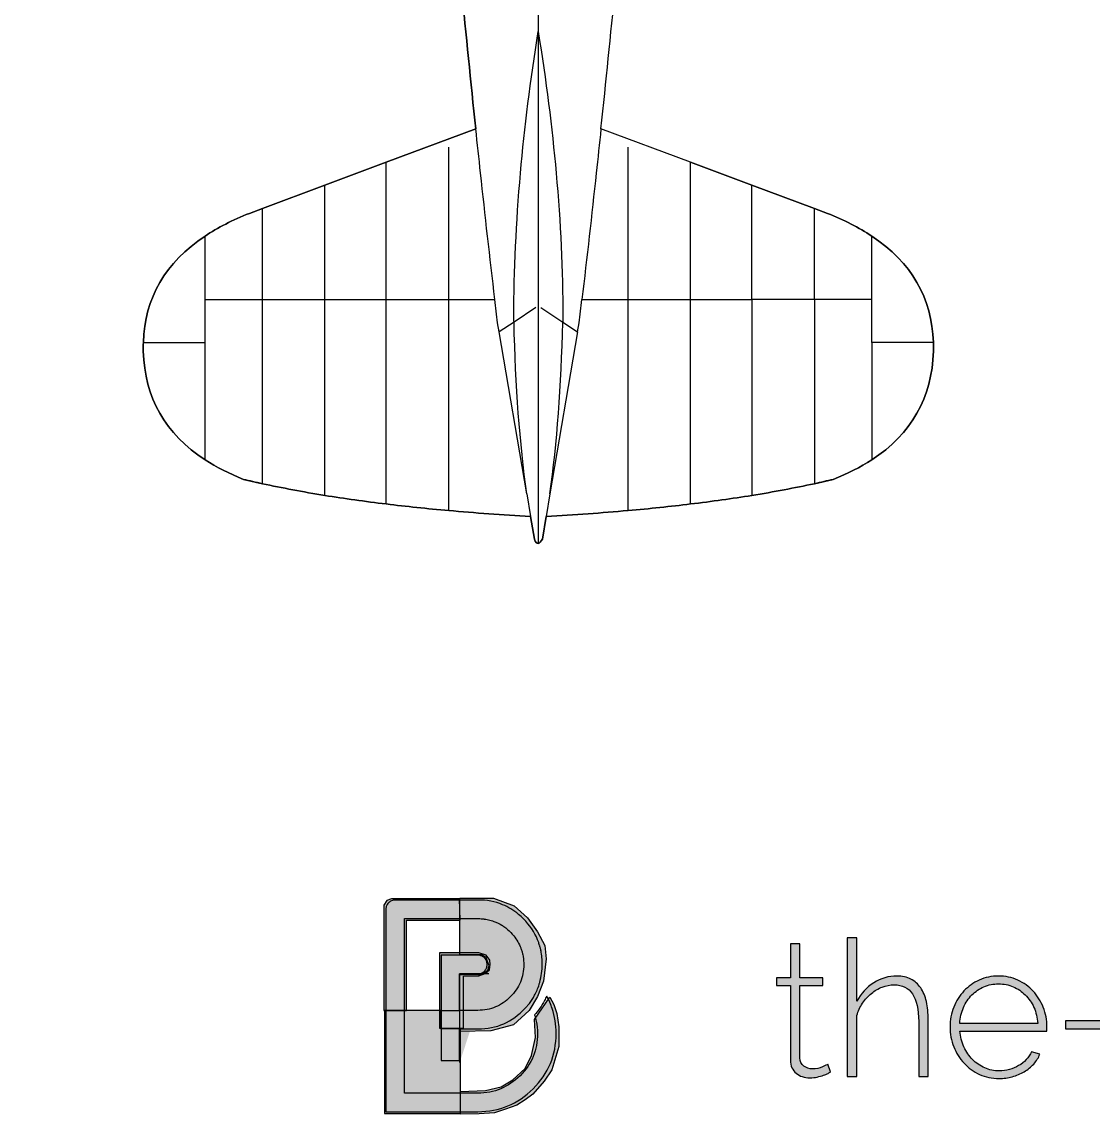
# Model space of a CAD drawing. Extents: x 65 to 351, y 42 to 245.
# Drawn here: x 235.8 to 287.5, y 41.8 to 94.4 of the extents above; entities that cross this region are included whole.
import ezdxf

# ---------------------------------------------------------------- set-up
doc = ezdxf.new("R2010")
doc.units = 0
doc.header["$MEASUREMENT"] = 0
for name, color, linetype in [('4-VIEW', 7, 'CONTINUOUS'), ('COPYRIGHT_NOTICE', 7, 'CONTINUOUS'), ('SOLIDS', 7, 'CONTINUOUS')]:
    doc.layers.add(name, color=color, linetype=linetype)

# ---------------------------------------------------------------- blocks, each defined once
blk = doc.blocks.new('BLOCK_2')
at = {"layer": '4-VIEW', "color": 7}
for points in [[(260.72, 94.905), (260.72, 93.973)], [(260.72, 93.973), (260.72, 69.296)], [(253.397, 87.668), (257.71, 89.28)], [(268.06, 87.668), (263.747, 89.28)], [(256.407, 81.049), (256.407, 88.389)], [(265.05, 81.049), (265.05, 88.389)], [(250.44, 86.567), (253.397, 87.668)], [(253.397, 81.049), (253.397, 87.668)], [(268.06, 81.049), (268.06, 87.668)], [(268.06, 87.668), (271.017, 86.567)], [(247.425, 85.441), (250.44, 86.567)], [(250.44, 81.049), (250.44, 86.567)], [(271.017, 86.567), (274.032, 85.441)], [(271.017, 81.049), (271.017, 86.567)], [(247.425, 81.049), (247.425, 85.441)], [(274.032, 81.049), (274.032, 85.441)], [(244.659, 81.049), (244.659, 84.109)], [(276.799, 81.049), (276.799, 84.109)], [(244.659, 81.049), (247.425, 81.049)], [(244.659, 78.983), (244.659, 81.049)], [(247.425, 81.049), (250.44, 81.049)], [(247.425, 72.171), (247.425, 81.049)], [(250.44, 81.049), (253.397, 81.049)], [(250.44, 71.606), (250.44, 81.049)], [(253.397, 71.194), (253.397, 81.049)], [(253.397, 81.049), (256.407, 81.049)], [(256.407, 81.049), (258.63, 81.049)], [(256.407, 70.876), (256.407, 81.049)], [(260.613, 80.67), (259.553, 79.96)], [(260.844, 80.67), (261.904, 79.96)], [(262.828, 81.049), (265.05, 81.049)], [(265.05, 81.049), (268.06, 81.049)], [(265.05, 70.876), (265.05, 81.049)], [(268.06, 71.194), (268.06, 81.049)], [(268.06, 81.049), (271.017, 81.049)], [(274.032, 81.049), (271.017, 81.049)], [(271.017, 81.049), (271.017, 71.606)], [(276.799, 81.049), (274.032, 81.049)], [(274.032, 81.049), (274.032, 72.171)], [(276.799, 78.983), (276.799, 81.049)], [(259.553, 79.96), (258.84, 79.486)], [(261.904, 79.96), (262.617, 79.486)], [(260.172, 71.688), (258.84, 79.486)], [(262.617, 79.486), (261.285, 71.688)], [(241.686, 78.983), (244.659, 78.983)], [(244.659, 73.321), (244.659, 78.983)], [(279.772, 78.983), (276.799, 78.983)], [(276.799, 78.983), (276.799, 73.321)], [(260.172, 71.688), (260.353, 70.591)], [(261.285, 71.688), (261.104, 70.591)]]:
    blk.add_lwpolyline(points, dxfattribs=at)
for points, knots in [([(257.71, 89.28), (257.467, 91.548), (257.24, 93.812), (257.022, 96.068), (256.968, 96.62), (256.918, 97.173), (256.865, 97.721), (256.592, 100.595), (256.337, 103.458), (256.102, 106.311), (255.883, 108.963), (255.677, 111.601), (255.491, 114.237), (255.314, 116.707), (255.149, 119.173), (255.001, 121.631)], [0, 0, 0, 0, 1, 1, 1, 2, 2, 2, 3, 3, 3, 4, 4, 4, 5, 5, 5, 5]), ([(263.747, 89.28), (263.99, 91.548), (264.217, 93.812), (264.436, 96.068), (264.49, 96.62), (264.543, 97.173), (264.596, 97.721), (264.865, 100.595), (265.12, 103.458), (265.356, 106.311), (265.574, 108.963), (265.78, 111.601), (265.97, 114.237), (266.147, 116.707), (266.308, 119.173), (266.456, 121.631)], [0, 0, 0, 0, 1, 1, 1, 2, 2, 2, 3, 3, 3, 4, 4, 4, 5, 5, 5, 5]), ([(259.553, 79.96), (259.549, 80.047), (259.549, 80.134), (259.545, 80.22), (259.549, 82.439), (259.657, 84.748), (259.867, 87.148), (260.061, 89.346), (260.345, 91.622), (260.72, 93.973)], [0, 0, 0, 0, 1, 1, 1, 2, 2, 2, 3, 3, 3, 3]), ([(260.72, 93.973), (261.1, 91.622), (261.388, 89.346), (261.586, 87.148), (261.801, 84.748), (261.908, 82.439), (261.912, 80.22), (261.908, 80.134), (261.908, 80.047), (261.904, 79.96)], [0, 0, 0, 0, 1, 1, 1, 2, 2, 2, 3, 3, 3, 3]), ([(258.63, 81.049), (258.39, 83.086), (258.16, 85.119), (257.941, 87.148), (257.862, 87.861), (257.784, 88.571), (257.71, 89.28)], [0, 0, 0, 0, 1, 1, 1, 2, 2, 2, 2]), ([(263.747, 89.28), (263.669, 88.571), (263.595, 87.861), (263.516, 87.148), (263.298, 85.119), (263.067, 83.086), (262.828, 81.049)], [0, 0, 0, 0, 1, 1, 1, 2, 2, 2, 2]), ([(244.659, 84.109), (245.273, 84.517), (245.986, 84.884), (246.795, 85.206), (246.795, 85.206), (247.425, 85.441), (247.425, 85.441)], [0, 0, 0, 0, 1, 1, 1, 2, 2, 2, 2]), ([(274.032, 85.441), (274.032, 85.441), (274.663, 85.206), (274.663, 85.206), (275.471, 84.884), (276.184, 84.517), (276.799, 84.109)], [0, 0, 0, 0, 1, 1, 1, 2, 2, 2, 2]), ([(258.84, 79.486), (258.84, 79.486), (258.762, 79.927), (258.762, 79.927), (258.716, 80.303), (258.675, 80.674), (258.63, 81.049)], [0, 0, 0, 0, 1, 1, 1, 2, 2, 2, 2]), ([(262.617, 79.486), (262.617, 79.486), (262.695, 79.927), (262.695, 79.927), (262.741, 80.303), (262.782, 80.674), (262.828, 81.049)], [0, 0, 0, 0, 1, 1, 1, 2, 2, 2, 2]), ([(244.659, 73.321), (242.745, 74.567), (241.751, 76.315), (241.681, 78.566), (241.677, 78.707), (241.681, 78.847), (241.686, 78.983)], [0, 0, 0, 0, 1, 1, 1, 2, 2, 2, 2]), ([(279.772, 78.983), (279.776, 78.847), (279.78, 78.707), (279.776, 78.566), (279.706, 76.315), (278.712, 74.567), (276.799, 73.321)], [0, 0, 0, 0, 1, 1, 1, 2, 2, 2, 2]), ([(247.425, 72.171), (247.116, 72.241), (246.811, 72.311), (246.51, 72.381), (245.822, 72.653), (245.203, 72.966), (244.659, 73.321)], [0, 0, 0, 0, 1, 1, 1, 2, 2, 2, 2]), ([(276.799, 73.321), (276.254, 72.966), (275.636, 72.653), (274.947, 72.381), (274.646, 72.311), (274.341, 72.241), (274.032, 72.171)], [0, 0, 0, 0, 1, 1, 1, 2, 2, 2, 2]), ([(260.72, 69.296), (260.655, 69.293), (260.593, 69.358), (260.535, 69.494), (260.535, 69.494), (260.353, 70.591), (260.353, 70.591)], [0, 0, 0, 0, 1, 1, 1, 2, 2, 2, 2]), ([(261.104, 70.591), (261.104, 70.591), (260.922, 69.494), (260.922, 69.494), (260.852, 69.367), (260.782, 69.301), (260.72, 69.296)], [0, 0, 0, 0, 1, 1, 1, 2, 2, 2, 2])]:
    blk.add_open_spline(points, degree=3, knots=knots, dxfattribs=at)
for points in [[(241.686, 78.983), (241.751, 81.123), (242.741, 82.835), (244.659, 84.109)], [(276.799, 84.109), (278.716, 82.835), (279.706, 81.123), (279.772, 78.983)], [(260.172, 71.688), (259.83, 74.109), (259.623, 76.868), (259.553, 79.96)], [(261.285, 71.688), (261.628, 74.109), (261.834, 76.868), (261.904, 79.96)], [(250.44, 71.606), (249.376, 71.779), (248.37, 71.968), (247.425, 72.171)], [(274.032, 72.171), (273.088, 71.968), (272.081, 71.779), (271.017, 71.606)], [(253.397, 71.194), (252.366, 71.317), (251.38, 71.453), (250.44, 71.606)], [(256.407, 70.876), (255.364, 70.971), (254.358, 71.074), (253.397, 71.194)], [(268.06, 71.194), (267.1, 71.074), (266.094, 70.971), (265.05, 70.876)], [(271.017, 71.606), (270.077, 71.453), (269.092, 71.317), (268.06, 71.194)], [(260.353, 70.591), (258.98, 70.67), (257.665, 70.764), (256.407, 70.876)], [(265.05, 70.876), (263.793, 70.764), (262.477, 70.67), (261.104, 70.591)]]:
    blk.add_open_spline(points, degree=3, dxfattribs=at)
blk = doc.blocks.new('BLOCK_3')
at = {"layer": 'COPYRIGHT_NOTICE'}
h = blk.add_hatch(color=7, dxfattribs=at)
h.dxf.hatch_style = 2
edge = h.paths.add_edge_path()
edge.add_spline(control_points=[(279.521, 43.583), (279.521, 43.583), (279.062, 43.583), (279.062, 43.583), (279.062, 43.583), (279.062, 46.242), (279.062, 46.242), (279.062, 47.422), (278.668, 48.013), (277.879, 48.013), (277.683, 48.013), (277.492, 47.976), (277.305, 47.903), (277.119, 47.829), (276.945, 47.725), (276.783, 47.591), (276.62, 47.456), (276.478, 47.299), (276.356, 47.119), (276.234, 46.938), (276.142, 46.744), (276.081, 46.536), (276.081, 46.536), (276.081, 43.583), (276.081, 43.583), (276.081, 43.583), (275.622, 43.583), (275.622, 43.583), (275.622, 43.583), (275.622, 50.278), (275.622, 50.278), (275.622, 50.278), (276.081, 50.278), (276.081, 50.278), (276.081, 50.278), (276.081, 47.215), (276.081, 47.215), (276.277, 47.588), (276.547, 47.884), (276.893, 48.105), (277.238, 48.325), (277.61, 48.435), (278.007, 48.435), (278.27, 48.435), (278.496, 48.386), (278.686, 48.288), (278.875, 48.19), (279.033, 48.049), (279.158, 47.866), (279.284, 47.683), (279.375, 47.461), (279.433, 47.201), (279.491, 46.941), (279.521, 46.649), (279.521, 46.325), (279.521, 46.325), (279.521, 43.583), (279.521, 43.583)], knot_values=[0, 0, 0, 0, 1, 1, 1, 2, 2, 2, 3, 3, 3, 4, 4, 4, 5, 5, 5, 6, 6, 6, 7, 7, 7, 8, 8, 8, 9, 9, 9, 10, 10, 10, 11, 11, 11, 12, 12, 12, 13, 13, 13, 14, 14, 14, 15, 15, 15, 16, 16, 16, 17, 17, 17, 18, 18, 18, 19, 19, 19, 19], degree=3, periodic=1)
h = blk.add_hatch(color=7, dxfattribs=at)
h.dxf.hatch_style = 2
edge = h.paths.add_edge_path()
edge.add_spline(control_points=[(274.815, 43.812), (274.791, 43.8), (274.749, 43.776), (274.692, 43.743), (274.633, 43.709), (274.56, 43.677), (274.471, 43.647), (274.383, 43.616), (274.283, 43.588), (274.173, 43.564), (274.063, 43.54), (273.944, 43.527), (273.815, 43.527), (273.687, 43.527), (273.566, 43.546), (273.453, 43.583), (273.34, 43.619), (273.241, 43.674), (273.155, 43.748), (273.07, 43.821), (273.002, 43.909), (272.954, 44.014), (272.904, 44.118), (272.88, 44.24), (272.88, 44.38), (272.88, 44.38), (272.88, 47.976), (272.88, 47.976), (272.88, 47.976), (272.21, 47.976), (272.21, 47.976), (272.21, 47.976), (272.21, 48.352), (272.21, 48.352), (272.21, 48.352), (272.88, 48.352), (272.88, 48.352), (272.88, 48.352), (272.88, 49.985), (272.88, 49.985), (272.88, 49.985), (273.339, 49.985), (273.339, 49.985), (273.339, 49.985), (273.339, 48.352), (273.339, 48.352), (273.339, 48.352), (274.448, 48.352), (274.448, 48.352), (274.448, 48.352), (274.448, 47.976), (274.448, 47.976), (274.448, 47.976), (273.339, 47.976), (273.339, 47.976), (273.339, 47.976), (273.339, 44.491), (273.339, 44.491), (273.339, 44.313), (273.4, 44.18), (273.522, 44.092), (273.644, 44.003), (273.782, 43.959), (273.935, 43.959), (274.124, 43.959), (274.288, 43.991), (274.426, 44.055), (274.563, 44.119), (274.647, 44.16), (274.678, 44.179), (274.678, 44.179), (274.815, 43.812), (274.815, 43.812)], knot_values=[0, 0, 0, 0, 1, 1, 1, 2, 2, 2, 3, 3, 3, 4, 4, 4, 5, 5, 5, 6, 6, 6, 7, 7, 7, 8, 8, 8, 9, 9, 9, 10, 10, 10, 11, 11, 11, 12, 12, 12, 13, 13, 13, 14, 14, 14, 15, 15, 15, 16, 16, 16, 17, 17, 17, 18, 18, 18, 19, 19, 19, 20, 20, 20, 21, 21, 21, 22, 22, 22, 23, 23, 23, 24, 24, 24, 24], degree=3, periodic=1)
h = blk.add_hatch(color=7, dxfattribs=at)
h.dxf.hatch_style = 2
edge = h.paths.add_edge_path()
edge.add_spline(control_points=[(282.933, 43.491), (282.596, 43.491), (282.284, 43.557), (281.997, 43.688), (281.709, 43.82), (281.46, 44), (281.249, 44.229), (281.038, 44.459), (280.873, 44.723), (280.754, 45.023), (280.635, 45.322), (280.575, 45.643), (280.575, 45.985), (280.575, 46.322), (280.635, 46.638), (280.754, 46.935), (280.873, 47.232), (281.037, 47.491), (281.245, 47.715), (281.453, 47.938), (281.699, 48.114), (281.983, 48.242), (282.267, 48.371), (282.575, 48.435), (282.905, 48.435), (283.241, 48.435), (283.553, 48.369), (283.84, 48.238), (284.128, 48.106), (284.375, 47.929), (284.583, 47.705), (284.791, 47.482), (284.953, 47.222), (285.07, 46.926), (285.186, 46.629), (285.244, 46.316), (285.244, 45.985), (285.244, 45.955), (285.244, 45.917), (285.244, 45.871), (285.244, 45.825), (285.241, 45.796), (285.235, 45.784), (285.235, 45.784), (281.052, 45.784), (281.052, 45.784), (281.071, 45.509), (281.135, 45.253), (281.245, 45.018), (281.355, 44.782), (281.494, 44.579), (281.662, 44.408), (281.83, 44.237), (282.024, 44.102), (282.245, 44.005), (282.465, 43.907), (282.7, 43.858), (282.951, 43.858), (283.116, 43.858), (283.278, 43.881), (283.437, 43.926), (283.596, 43.973), (283.744, 44.035), (283.882, 44.114), (284.02, 44.194), (284.141, 44.29), (284.249, 44.404), (284.355, 44.516), (284.44, 44.64), (284.501, 44.775), (284.501, 44.775), (284.905, 44.665), (284.905, 44.665), (284.837, 44.494), (284.738, 44.336), (284.606, 44.192), (284.475, 44.049), (284.322, 43.925), (284.148, 43.821), (283.973, 43.717), (283.782, 43.636), (283.574, 43.578), (283.367, 43.52), (283.153, 43.491), (282.933, 43.491)], knot_values=[0, 0, 0, 0, 1, 1, 1, 2, 2, 2, 3, 3, 3, 4, 4, 4, 5, 5, 5, 6, 6, 6, 7, 7, 7, 8, 8, 8, 9, 9, 9, 10, 10, 10, 11, 11, 11, 12, 12, 12, 13, 13, 13, 14, 14, 14, 15, 15, 15, 16, 16, 16, 17, 17, 17, 18, 18, 18, 19, 19, 19, 20, 20, 20, 21, 21, 21, 22, 22, 22, 23, 23, 23, 24, 24, 24, 25, 25, 25, 26, 26, 26, 27, 27, 27, 28, 28, 28, 28], degree=3, periodic=1)
edge = h.paths.add_edge_path()
edge.add_spline(control_points=[(284.804, 46.151), (284.785, 46.432), (284.722, 46.689), (284.616, 46.921), (284.508, 47.153), (284.371, 47.354), (284.203, 47.522), (284.035, 47.69), (283.84, 47.821), (283.62, 47.916), (283.4, 48.011), (283.165, 48.059), (282.914, 48.059), (282.663, 48.059), (282.428, 48.011), (282.208, 47.916), (281.988, 47.821), (281.794, 47.69), (281.626, 47.522), (281.457, 47.354), (281.323, 47.152), (281.222, 46.917), (281.121, 46.681), (281.061, 46.426), (281.043, 46.151), (281.043, 46.151), (284.804, 46.151), (284.804, 46.151)], knot_values=[0, 0, 0, 0, 1, 1, 1, 2, 2, 2, 3, 3, 3, 4, 4, 4, 5, 5, 5, 6, 6, 6, 7, 7, 7, 8, 8, 8, 9, 9, 9, 9], degree=3, periodic=1)
h = blk.add_hatch(color=7, dxfattribs=at)
h.dxf.hatch_style = 2
h.paths.add_polyline_path([(286.152, 45.866), (286.152, 46.288), (288.794, 46.288), (288.794, 45.866)])
blk.add_lwpolyline([(286.152, 45.866), (286.152, 46.288), (288.794, 46.288), (288.794, 45.866), (286.152, 45.866)], dxfattribs=at)
for points, knots in [([(279.521, 43.583), (279.521, 43.583), (279.062, 43.583), (279.062, 43.583), (279.062, 43.583), (279.062, 46.242), (279.062, 46.242), (279.062, 47.422), (278.668, 48.013), (277.879, 48.013), (277.683, 48.013), (277.492, 47.976), (277.305, 47.903), (277.119, 47.829), (276.945, 47.725), (276.783, 47.591), (276.62, 47.456), (276.478, 47.299), (276.356, 47.119), (276.234, 46.938), (276.142, 46.744), (276.081, 46.536), (276.081, 46.536), (276.081, 43.583), (276.081, 43.583), (276.081, 43.583), (275.622, 43.583), (275.622, 43.583), (275.622, 43.583), (275.622, 50.278), (275.622, 50.278), (275.622, 50.278), (276.081, 50.278), (276.081, 50.278), (276.081, 50.278), (276.081, 47.215), (276.081, 47.215), (276.277, 47.588), (276.547, 47.884), (276.893, 48.105), (277.238, 48.325), (277.61, 48.435), (278.007, 48.435), (278.27, 48.435), (278.496, 48.386), (278.686, 48.288), (278.875, 48.19), (279.033, 48.049), (279.158, 47.866), (279.284, 47.683), (279.375, 47.461), (279.433, 47.201), (279.491, 46.941), (279.521, 46.649), (279.521, 46.325), (279.521, 46.325), (279.521, 43.583), (279.521, 43.583)], [0, 0, 0, 0, 1, 1, 1, 2, 2, 2, 3, 3, 3, 4, 4, 4, 5, 5, 5, 6, 6, 6, 7, 7, 7, 8, 8, 8, 9, 9, 9, 10, 10, 10, 11, 11, 11, 12, 12, 12, 13, 13, 13, 14, 14, 14, 15, 15, 15, 16, 16, 16, 17, 17, 17, 18, 18, 18, 19, 19, 19, 19]), ([(274.815, 43.812), (274.791, 43.8), (274.749, 43.776), (274.692, 43.743), (274.633, 43.709), (274.56, 43.677), (274.471, 43.647), (274.383, 43.616), (274.283, 43.588), (274.173, 43.564), (274.063, 43.54), (273.944, 43.527), (273.815, 43.527), (273.687, 43.527), (273.566, 43.546), (273.453, 43.583), (273.34, 43.619), (273.241, 43.674), (273.155, 43.748), (273.07, 43.821), (273.002, 43.909), (272.954, 44.014), (272.904, 44.118), (272.88, 44.24), (272.88, 44.38), (272.88, 44.38), (272.88, 47.976), (272.88, 47.976), (272.88, 47.976), (272.21, 47.976), (272.21, 47.976), (272.21, 47.976), (272.21, 48.352), (272.21, 48.352), (272.21, 48.352), (272.88, 48.352), (272.88, 48.352), (272.88, 48.352), (272.88, 49.985), (272.88, 49.985), (272.88, 49.985), (273.339, 49.985), (273.339, 49.985), (273.339, 49.985), (273.339, 48.352), (273.339, 48.352), (273.339, 48.352), (274.448, 48.352), (274.448, 48.352), (274.448, 48.352), (274.448, 47.976), (274.448, 47.976), (274.448, 47.976), (273.339, 47.976), (273.339, 47.976), (273.339, 47.976), (273.339, 44.491), (273.339, 44.491), (273.339, 44.313), (273.4, 44.18), (273.522, 44.092), (273.644, 44.003), (273.782, 43.959), (273.935, 43.959), (274.124, 43.959), (274.288, 43.991), (274.426, 44.055), (274.563, 44.119), (274.647, 44.16), (274.678, 44.179), (274.678, 44.179), (274.815, 43.812), (274.815, 43.812)], [0, 0, 0, 0, 1, 1, 1, 2, 2, 2, 3, 3, 3, 4, 4, 4, 5, 5, 5, 6, 6, 6, 7, 7, 7, 8, 8, 8, 9, 9, 9, 10, 10, 10, 11, 11, 11, 12, 12, 12, 13, 13, 13, 14, 14, 14, 15, 15, 15, 16, 16, 16, 17, 17, 17, 18, 18, 18, 19, 19, 19, 20, 20, 20, 21, 21, 21, 22, 22, 22, 23, 23, 23, 24, 24, 24, 24]), ([(282.933, 43.491), (282.596, 43.491), (282.284, 43.557), (281.997, 43.688), (281.709, 43.82), (281.46, 44), (281.249, 44.229), (281.038, 44.459), (280.873, 44.723), (280.754, 45.023), (280.635, 45.322), (280.575, 45.643), (280.575, 45.985), (280.575, 46.322), (280.635, 46.638), (280.754, 46.935), (280.873, 47.232), (281.037, 47.491), (281.245, 47.715), (281.453, 47.938), (281.699, 48.114), (281.983, 48.242), (282.267, 48.371), (282.575, 48.435), (282.905, 48.435), (283.241, 48.435), (283.553, 48.369), (283.84, 48.238), (284.128, 48.106), (284.375, 47.929), (284.583, 47.705), (284.791, 47.482), (284.953, 47.222), (285.07, 46.926), (285.186, 46.629), (285.244, 46.316), (285.244, 45.985), (285.244, 45.955), (285.244, 45.917), (285.244, 45.871), (285.244, 45.825), (285.241, 45.796), (285.235, 45.784), (285.235, 45.784), (281.052, 45.784), (281.052, 45.784), (281.071, 45.509), (281.135, 45.253), (281.245, 45.018), (281.355, 44.782), (281.494, 44.579), (281.662, 44.408), (281.83, 44.237), (282.024, 44.102), (282.245, 44.005), (282.465, 43.907), (282.7, 43.858), (282.951, 43.858), (283.116, 43.858), (283.278, 43.881), (283.437, 43.926), (283.596, 43.973), (283.744, 44.035), (283.882, 44.114), (284.02, 44.194), (284.141, 44.29), (284.249, 44.404), (284.355, 44.516), (284.44, 44.64), (284.501, 44.775), (284.501, 44.775), (284.905, 44.665), (284.905, 44.665), (284.837, 44.494), (284.738, 44.336), (284.606, 44.192), (284.475, 44.049), (284.322, 43.925), (284.148, 43.821), (283.973, 43.717), (283.782, 43.636), (283.574, 43.578), (283.367, 43.52), (283.153, 43.491), (282.933, 43.491)], [0, 0, 0, 0, 1, 1, 1, 2, 2, 2, 3, 3, 3, 4, 4, 4, 5, 5, 5, 6, 6, 6, 7, 7, 7, 8, 8, 8, 9, 9, 9, 10, 10, 10, 11, 11, 11, 12, 12, 12, 13, 13, 13, 14, 14, 14, 15, 15, 15, 16, 16, 16, 17, 17, 17, 18, 18, 18, 19, 19, 19, 20, 20, 20, 21, 21, 21, 22, 22, 22, 23, 23, 23, 24, 24, 24, 25, 25, 25, 26, 26, 26, 27, 27, 27, 28, 28, 28, 28]), ([(284.804, 46.151), (284.785, 46.432), (284.722, 46.689), (284.616, 46.921), (284.508, 47.153), (284.371, 47.354), (284.203, 47.522), (284.035, 47.69), (283.84, 47.821), (283.62, 47.916), (283.4, 48.011), (283.165, 48.059), (282.914, 48.059), (282.663, 48.059), (282.428, 48.011), (282.208, 47.916), (281.988, 47.821), (281.794, 47.69), (281.626, 47.522), (281.457, 47.354), (281.323, 47.152), (281.222, 46.917), (281.121, 46.681), (281.061, 46.426), (281.043, 46.151), (281.043, 46.151), (284.804, 46.151), (284.804, 46.151)], [0, 0, 0, 0, 1, 1, 1, 2, 2, 2, 3, 3, 3, 4, 4, 4, 5, 5, 5, 6, 6, 6, 7, 7, 7, 8, 8, 8, 9, 9, 9, 9])]:
    blk.add_open_spline(points, degree=3, knots=knots, dxfattribs=at)
blk = doc.blocks.new('BLOCK_4')
at = {"layer": 'COPYRIGHT_NOTICE'}
h = blk.add_hatch(color=151, dxfattribs=at)
h.dxf.hatch_style = 2
h.paths.add_polyline_path([(256.962, 51.124), (256.933, 52.16), (253.647, 52.16), (253.427, 52.072), (253.283, 51.851), (253.283, 46.779), (254.364, 46.774), (254.364, 51.124)])
h = blk.add_hatch(color=1, dxfattribs=at)
h.dxf.hatch_style = 2
h.paths.add_polyline_path([(260.284, 46.78), (259.523, 46.086), (258.442, 45.792), (256.937, 45.755), (256.937, 45.884), (256.004, 45.882), (256.018, 46.779), (256.937, 46.779), (256.937, 48.5), (258.024, 48.501), (258.299, 48.721), (258.363, 48.93), (258.211, 49.316), (258.002, 49.464), (256.937, 49.459), (256.937, 52.185), (258.564, 52.181), (259.556, 51.818), (260.207, 51.245), (260.681, 50.573), (261.034, 49.9), (261.111, 49.261), (260.967, 48.191), (260.689, 47.452)])
h = blk.add_hatch(color=40, dxfattribs=at)
h.dxf.hatch_style = 2
h.paths.add_polyline_path([(258.366, 48.732), (258.399, 48.985), (258.388, 49.206), (258.211, 49.437), (257.859, 49.554), (255.962, 49.554), (255.962, 45.922), (257.123, 45.917), (257.123, 48.434), (257.859, 48.439), (258.167, 48.555)])
h = blk.add_hatch(color=151, dxfattribs=at)
h.dxf.hatch_style = 2
h.paths.add_polyline_path([(258.346, 48.546), (256.933, 48.537), (256.933, 44.264)])
h = blk.add_hatch(color=152, dxfattribs=at)
h.dxf.hatch_style = 2
h.paths.add_polyline_path([(260.46, 42.734), (260.096, 42.459), (259.689, 42.216), (259.137, 42.018), (258.608, 41.841), (257.881, 41.797), (256.968, 41.775), (256.968, 42.867), (258.173, 42.916), (258.928, 43.087), (259.501, 43.429), (260.085, 43.98), (260.394, 44.597), (260.582, 45.468), (260.543, 46.332), (261.286, 47.42), (261.474, 47.056), (261.618, 46.626), (261.713, 45.987), (261.713, 45.038), (261.375, 43.914), (261.011, 43.363)])
h = blk.add_hatch(color=2, dxfattribs=at)
h.dxf.hatch_style = 2
h.paths.add_polyline_path([(256.005, 46.775), (253.305, 46.775), (253.305, 41.808), (256.968, 41.808), (256.968, 45.898), (255.999, 45.898)])
for points in [[(256.962, 51.124), (256.933, 52.16), (253.647, 52.16), (253.427, 52.072), (253.283, 51.851), (253.283, 46.779), (254.364, 46.774), (254.364, 51.124), (256.962, 51.124)], [(260.284, 46.78), (259.523, 46.086), (258.442, 45.792), (256.937, 45.755), (256.937, 45.884), (256.004, 45.882), (256.018, 46.779), (256.937, 46.779), (256.937, 48.5), (258.024, 48.501), (258.299, 48.721), (258.363, 48.93), (258.211, 49.316), (258.002, 49.464), (256.937, 49.459), (256.937, 52.185), (258.564, 52.181), (259.556, 51.818), (260.207, 51.245), (260.681, 50.573), (261.034, 49.9), (261.111, 49.261), (260.967, 48.191), (260.689, 47.452), (260.284, 46.78)], [(258.366, 48.732), (258.399, 48.985), (258.388, 49.206), (258.211, 49.437), (257.859, 49.554), (255.962, 49.554), (255.962, 45.922), (257.123, 45.917), (257.123, 48.434), (257.859, 48.439), (258.167, 48.555), (258.366, 48.732)], [(258.346, 48.546), (256.933, 48.537), (256.933, 44.264)], [(260.46, 42.734), (260.096, 42.459), (259.689, 42.216), (259.137, 42.018), (258.608, 41.841), (257.881, 41.797), (256.968, 41.775), (256.968, 42.867), (258.173, 42.916), (258.928, 43.087), (259.501, 43.429), (260.085, 43.98), (260.394, 44.597), (260.582, 45.468), (260.543, 46.332), (261.286, 47.42), (261.474, 47.056), (261.618, 46.626), (261.713, 45.987), (261.713, 45.038), (261.375, 43.914), (261.011, 43.363), (260.46, 42.734)], [(256.005, 46.775), (253.305, 46.775), (253.305, 41.808), (256.968, 41.808), (256.968, 45.898), (255.999, 45.898), (256.005, 46.775)]]:
    blk.add_lwpolyline(points, dxfattribs=at)
blk.add_open_spline([(253.379, 42.388), (253.379, 42.388), (253.379, 47.889), (253.379, 47.889), (253.379, 47.889), (253.379, 49.262), (253.379, 49.262), (253.379, 49.262), (253.379, 49.262), (253.379, 49.262), (253.379, 49.262), (253.379, 51.653), (253.379, 51.653), (253.379, 51.685), (253.381, 51.715), (253.387, 51.744), (253.387, 51.746), (253.388, 51.748), (253.388, 51.75), (253.394, 51.777), (253.401, 51.802), (253.411, 51.826), (253.426, 51.863), (253.449, 51.899), (253.476, 51.933), (253.486, 51.946), (253.495, 51.959), (253.506, 51.971), (253.517, 51.981), (253.528, 51.991), (253.54, 52), (253.54, 52), (253.541, 52.001), (253.541, 52.001), (253.542, 52.002), (253.542, 52.002), (253.543, 52.003), (253.579, 52.031), (253.616, 52.053), (253.654, 52.068), (253.705, 52.09), (253.762, 52.1), (253.825, 52.1), (253.825, 52.1), (257.81, 52.1), (257.81, 52.1), (258.241, 52.1), (258.639, 52.025), (259.004, 51.874), (259.278, 51.761), (259.535, 51.605), (259.775, 51.406), (259.856, 51.34), (259.934, 51.269), (260.011, 51.193), (260.314, 50.888), (260.541, 50.552), (260.692, 50.187), (260.71, 50.142), (260.727, 50.097), (260.743, 50.051), (260.749, 50.037), (260.753, 50.022), (260.758, 50.008), (260.769, 49.976), (260.779, 49.945), (260.789, 49.913), (260.794, 49.896), (260.798, 49.878), (260.803, 49.861), (260.811, 49.832), (260.82, 49.802), (260.827, 49.772), (260.831, 49.752), (260.835, 49.733), (260.84, 49.713), (260.844, 49.693), (260.849, 49.674), (260.853, 49.654), (260.853, 49.656), (260.852, 49.659), (260.852, 49.661), (260.852, 49.661), (260.855, 49.645), (260.855, 49.645), (260.855, 49.645), (260.855, 49.645), (260.855, 49.645), (260.855, 49.645), (260.855, 49.645), (260.855, 49.645), (260.855, 49.644), (260.855, 49.644), (260.855, 49.644), (260.855, 49.643), (260.855, 49.642), (260.856, 49.64), (260.865, 49.594), (260.873, 49.547), (260.88, 49.499), (260.881, 49.494), (260.882, 49.489), (260.883, 49.484), (260.889, 49.437), (260.895, 49.39), (260.9, 49.343), (260.9, 49.336), (260.901, 49.33), (260.902, 49.322), (260.906, 49.277), (260.91, 49.232), (260.912, 49.186), (260.913, 49.177), (260.913, 49.167), (260.914, 49.158), (260.916, 49.103), (260.918, 49.049), (260.918, 48.993), (260.918, 48.848), (260.907, 48.705), (260.886, 48.562), (260.866, 48.418), (260.834, 48.273), (260.792, 48.126), (260.792, 48.126), (260.774, 48.061), (260.774, 48.061), (260.774, 48.061), (260.763, 48.023), (260.763, 48.023), (260.763, 48.023), (260.765, 48.021), (260.765, 48.021), (260.706, 47.844), (260.631, 47.67), (260.544, 47.506), (260.47, 47.366), (260.388, 47.233), (260.3, 47.114), (260.3, 47.114), (260.084, 46.879), (260.084, 46.879), (259.776, 46.546), (259.434, 46.297), (259.056, 46.132), (258.68, 45.967), (258.264, 45.885), (257.81, 45.885), (257.81, 45.885), (257.152, 45.885), (257.152, 45.885), (257.152, 45.885), (256.933, 45.885), (256.933, 45.885), (256.933, 45.885), (256.933, 45.666), (256.933, 45.666), (256.933, 45.666), (256.933, 44.368), (256.933, 44.368), (256.933, 44.368), (256.04, 44.368), (256.04, 44.368), (256.04, 44.368), (256.04, 46.328), (256.04, 46.328), (256.04, 46.328), (256.039, 46.332), (256.039, 46.332), (256.039, 46.332), (256.038, 46.364), (256.038, 46.364), (256.038, 46.364), (256.039, 46.364), (256.039, 46.364), (256.039, 46.364), (256.039, 47.5), (256.039, 47.5), (256.039, 47.5), (256.039, 49.052), (256.039, 49.052), (256.039, 49.052), (256.038, 49.439), (256.038, 49.439), (256.038, 49.439), (256.061, 49.44), (256.061, 49.44), (256.061, 49.44), (257.81, 49.44), (257.81, 49.44), (257.864, 49.44), (257.913, 49.431), (257.957, 49.416), (257.966, 49.413), (257.976, 49.412), (257.985, 49.408), (258.023, 49.392), (258.059, 49.37), (258.094, 49.342), (258.105, 49.333), (258.116, 49.322), (258.128, 49.312), (258.145, 49.293), (258.16, 49.275), (258.174, 49.255), (258.176, 49.252), (258.179, 49.249), (258.181, 49.247), (258.193, 49.228), (258.204, 49.208), (258.214, 49.189), (258.215, 49.187), (258.216, 49.186), (258.217, 49.184), (258.217, 49.184), (258.225, 49.165), (258.225, 49.165), (258.246, 49.113), (258.257, 49.055), (258.257, 48.993), (258.257, 48.928), (258.246, 48.87), (258.225, 48.819), (258.225, 48.819), (258.225, 48.819), (258.225, 48.819), (258.203, 48.766), (258.171, 48.717), (258.127, 48.673), (258.084, 48.63), (258.037, 48.598), (257.985, 48.578), (257.934, 48.557), (257.875, 48.546), (257.81, 48.546), (257.81, 48.546), (257.152, 48.546), (257.152, 48.546), (257.152, 48.546), (256.933, 48.546), (256.933, 48.546), (256.933, 48.546), (256.933, 48.327), (256.933, 48.327), (256.933, 48.327), (256.933, 47.483), (256.933, 47.483), (256.933, 47.483), (256.933, 46.997), (256.933, 46.997), (256.933, 46.997), (256.933, 46.779), (256.933, 46.779), (256.933, 46.779), (257.152, 46.779), (257.152, 46.779), (257.152, 46.779), (257.81, 46.779), (257.81, 46.779), (258.115, 46.779), (258.399, 46.833), (258.662, 46.943), (258.923, 47.051), (259.161, 47.214), (259.375, 47.43), (259.483, 47.538), (259.578, 47.651), (259.659, 47.77), (259.659, 47.77), (259.659, 47.77), (259.659, 47.77), (259.739, 47.889), (259.806, 48.013), (259.86, 48.143), (259.969, 48.405), (260.024, 48.688), (260.024, 48.993), (260.024, 49.05), (260.021, 49.106), (260.017, 49.162), (260.016, 49.173), (260.015, 49.185), (260.015, 49.197), (260.01, 49.25), (260.004, 49.302), (259.995, 49.354), (259.993, 49.365), (259.991, 49.377), (259.989, 49.389), (259.982, 49.43), (259.973, 49.471), (259.963, 49.511), (259.959, 49.529), (259.955, 49.547), (259.951, 49.564), (259.937, 49.618), (259.921, 49.67), (259.902, 49.723), (259.902, 49.723), (259.902, 49.723), (259.902, 49.724), (259.895, 49.745), (259.886, 49.766), (259.877, 49.787), (259.798, 49.993), (259.687, 50.188), (259.543, 50.371), (259.543, 50.371), (259.542, 50.372), (259.542, 50.372), (259.542, 50.372), (259.541, 50.373), (259.541, 50.373), (259.448, 50.489), (259.347, 50.592), (259.24, 50.684), (259.182, 50.732), (259.124, 50.778), (259.062, 50.82), (259.041, 50.834), (259.021, 50.85), (258.998, 50.864), (258.99, 50.869), (258.981, 50.874), (258.972, 50.879), (258.851, 50.954), (258.721, 51.016), (258.583, 51.066), (258.5, 51.096), (258.415, 51.124), (258.326, 51.145), (258.326, 51.145), (258.326, 51.146), (258.326, 51.146), (258.285, 51.156), (258.243, 51.164), (258.2, 51.172), (258.198, 51.172), (258.197, 51.172), (258.196, 51.172), (258.172, 51.177), (258.147, 51.179), (258.122, 51.183), (258.101, 51.186), (258.081, 51.189), (258.059, 51.192), (258.051, 51.192), (258.042, 51.192), (258.034, 51.193), (257.947, 51.202), (257.859, 51.207), (257.769, 51.207), (257.769, 51.207), (254.491, 51.207), (254.491, 51.207), (254.491, 51.207), (254.491, 51.207), (254.491, 51.207), (254.491, 51.207), (254.491, 51.207), (254.491, 51.207), (254.491, 51.207), (254.272, 51.207), (254.272, 51.207), (254.272, 51.207), (254.272, 50.988), (254.272, 50.988), (254.272, 50.988), (254.272, 49.163), (254.272, 49.163), (254.272, 49.163), (254.272, 47.697), (254.272, 47.697), (254.272, 47.697), (254.272, 43.006), (254.272, 43.006), (254.272, 43.006), (254.272, 42.788), (254.272, 42.788), (254.272, 42.788), (254.491, 42.788), (254.491, 42.788), (254.491, 42.788), (257.81, 42.788), (257.81, 42.788), (258.205, 42.788), (258.574, 42.858), (258.915, 42.999), (259.256, 43.14), (259.566, 43.35), (259.846, 43.63), (260.126, 43.909), (260.337, 44.22), (260.477, 44.56), (260.618, 44.902), (260.689, 45.271), (260.689, 45.666), (260.689, 45.865), (260.669, 46.06), (260.627, 46.254), (260.606, 46.356), (260.578, 46.457), (260.545, 46.558), (260.721, 46.754), (260.885, 46.994), (261.023, 47.254), (261.06, 47.325), (261.096, 47.397), (261.129, 47.471), (261.237, 47.275), (261.326, 47.072), (261.395, 46.864), (261.52, 46.488), (261.583, 46.088), (261.583, 45.666), (261.583, 44.623), (261.214, 43.733), (260.476, 43.001), (260.476, 43.001), (260.475, 43), (260.475, 43), (260.108, 42.631), (259.703, 42.354), (259.259, 42.17), (258.817, 41.986), (258.333, 41.894), (257.81, 41.894), (257.81, 41.894), (253.825, 41.894), (253.825, 41.894), (253.825, 41.894), (253.38, 41.894), (253.38, 41.894), (253.38, 41.894), (253.379, 42.388), (253.379, 42.388)], degree=3, knots=[0, 0, 0, 0, 1, 1, 1, 2, 2, 2, 3, 3, 3, 4, 4, 4, 5, 5, 5, 6, 6, 6, 7, 7, 7, 8, 8, 8, 9, 9, 9, 10, 10, 10, 11, 11, 11, 12, 12, 12, 13, 13, 13, 14, 14, 14, 15, 15, 15, 16, 16, 16, 17, 17, 17, 18, 18, 18, 19, 19, 19, 20, 20, 20, 21, 21, 21, 22, 22, 22, 23, 23, 23, 24, 24, 24, 25, 25, 25, 26, 26, 26, 27, 27, 27, 28, 28, 28, 29, 29, 29, 30, 30, 30, 31, 31, 31, 32, 32, 32, 33, 33, 33, 34, 34, 34, 35, 35, 35, 36, 36, 36, 37, 37, 37, 38, 38, 38, 39, 39, 39, 40, 40, 40, 41, 41, 41, 42, 42, 42, 43, 43, 43, 44, 44, 44, 45, 45, 45, 46, 46, 46, 47, 47, 47, 48, 48, 48, 49, 49, 49, 50, 50, 50, 51, 51, 51, 52, 52, 52, 53, 53, 53, 54, 54, 54, 55, 55, 55, 56, 56, 56, 57, 57, 57, 58, 58, 58, 59, 59, 59, 60, 60, 60, 61, 61, 61, 62, 62, 62, 63, 63, 63, 64, 64, 64, 65, 65, 65, 66, 66, 66, 67, 67, 67, 68, 68, 68, 69, 69, 69, 70, 70, 70, 71, 71, 71, 72, 72, 72, 73, 73, 73, 74, 74, 74, 75, 75, 75, 76, 76, 76, 77, 77, 77, 78, 78, 78, 79, 79, 79, 80, 80, 80, 81, 81, 81, 82, 82, 82, 83, 83, 83, 84, 84, 84, 85, 85, 85, 86, 86, 86, 87, 87, 87, 88, 88, 88, 89, 89, 89, 90, 90, 90, 91, 91, 91, 92, 92, 92, 93, 93, 93, 94, 94, 94, 95, 95, 95, 96, 96, 96, 97, 97, 97, 98, 98, 98, 99, 99, 99, 100, 100, 100, 101, 101, 101, 102, 102, 102, 103, 103, 103, 104, 104, 104, 105, 105, 105, 106, 106, 106, 107, 107, 107, 108, 108, 108, 109, 109, 109, 110, 110, 110, 111, 111, 111, 112, 112, 112, 113, 113, 113, 114, 114, 114, 115, 115, 115, 116, 116, 116, 117, 117, 117, 118, 118, 118, 119, 119, 119, 120, 120, 120, 121, 121, 121, 122, 122, 122, 123, 123, 123, 124, 124, 124, 125, 125, 125, 126, 126, 126, 127, 127, 127, 128, 128, 128, 129, 129, 129, 130, 130, 130, 131, 131, 131, 132, 132, 132, 133, 133, 133, 134, 134, 134, 135, 135, 135, 136, 136, 136, 137, 137, 137, 138, 138, 138, 139, 139, 139, 140, 140, 140, 141, 141, 141, 142, 142, 142, 143, 143, 143, 144, 144, 144, 145, 145, 145, 145], dxfattribs=at)

msp = doc.modelspace()

# ---------------------------------------------------------------- linework, layer by layer
at = {"layer": 'SOLIDS'}
msp.add_open_spline([(254.06, 146.381), (254.06, 146.381), (254.114, 148.884), (254.114, 148.884), (253.9, 148.946), (253.797, 149.103), (253.809, 149.346), (253.822, 149.985), (253.838, 150.587), (253.859, 151.16), (253.863, 151.189), (253.863, 151.218), (253.863, 151.247), (253.896, 152.043), (253.941, 152.777), (254.003, 153.445), (253.982, 153.441), (253.966, 153.436), (253.949, 153.441), (253.925, 153.445), (253.904, 153.453), (253.883, 153.47), (253.875, 153.474), (253.867, 153.482), (253.863, 153.49), (253.826, 153.54), (253.801, 153.618), (253.78, 153.725), (253.747, 153.903), (253.747, 154.113), (253.776, 154.356), (253.788, 154.451), (253.805, 154.542), (253.826, 154.628), (253.859, 154.756), (253.9, 154.868), (253.945, 154.967), (254.023, 155.131), (254.102, 155.21), (254.18, 155.197), (254.18, 155.197), (254.201, 155.189), (254.201, 155.189), (254.23, 155.399), (254.263, 155.598), (254.3, 155.783), (254.341, 156.002), (254.382, 156.212), (254.428, 156.406), (254.869, 157.573), (255.9, 158.08), (257.521, 157.931), (257.521, 157.931), (259.087, 157.931), (259.087, 157.931), (259.087, 157.931), (259.087, 158.917), (259.087, 158.917), (258.919, 158.888), (258.741, 158.863), (258.559, 158.839), (258.551, 158.839), (258.543, 158.839), (258.539, 158.835), (257.137, 158.649), (255.38, 158.542), (253.273, 158.505), (249.12, 158.624), (247.141, 158.901), (247.335, 159.334), (247.446, 159.701), (249.92, 159.936), (254.757, 160.035), (256.551, 160.072), (257.999, 159.853), (259.096, 159.379), (259.133, 159.61), (259.281, 159.787), (259.541, 159.907), (259.541, 159.907), (259.541, 160.269), (259.541, 160.269), (259.541, 160.269), (259.046, 160.237), (259.046, 160.237), (259.137, 162.303), (259.669, 163.362), (260.638, 163.416), (260.671, 163.42), (260.704, 163.42), (260.737, 163.42), (260.765, 163.42), (260.791, 163.42), (260.819, 163.416), (261.789, 163.358), (262.321, 162.299), (262.411, 160.237), (262.411, 160.237), (261.916, 160.269), (261.916, 160.269), (261.916, 160.269), (261.916, 159.907), (261.916, 159.907), (262.176, 159.787), (262.325, 159.61), (262.362, 159.379), (263.459, 159.853), (264.906, 160.072), (266.7, 160.035), (271.537, 159.936), (274.011, 159.701), (274.122, 159.334), (274.316, 158.901), (272.337, 158.624), (268.184, 158.505), (266.077, 158.542), (264.32, 158.649), (262.918, 158.835), (262.914, 158.839), (262.906, 158.839), (262.898, 158.839), (262.716, 158.863), (262.539, 158.888), (262.37, 158.917), (262.37, 158.917), (262.37, 157.931), (262.37, 157.931), (262.37, 157.931), (263.937, 157.931), (263.937, 157.931), (265.558, 158.08), (266.589, 157.573), (267.029, 156.406), (267.075, 156.212), (267.12, 156.002), (267.162, 155.783), (267.195, 155.594), (267.228, 155.395), (267.257, 155.189), (267.257, 155.189), (267.277, 155.197), (267.277, 155.197), (267.356, 155.21), (267.434, 155.131), (267.512, 154.967), (267.557, 154.868), (267.598, 154.756), (267.632, 154.628), (267.652, 154.542), (267.669, 154.451), (267.681, 154.356), (267.71, 154.113), (267.71, 153.903), (267.677, 153.725), (267.656, 153.618), (267.632, 153.54), (267.595, 153.49), (267.591, 153.482), (267.582, 153.474), (267.574, 153.47), (267.553, 153.453), (267.533, 153.445), (267.508, 153.441), (267.491, 153.436), (267.475, 153.441), (267.454, 153.445), (267.516, 152.777), (267.562, 152.043), (267.595, 151.247), (267.595, 151.218), (267.595, 151.189), (267.598, 151.16), (267.619, 150.587), (267.636, 149.985), (267.648, 149.346), (267.661, 149.103), (267.557, 148.946), (267.343, 148.884), (267.343, 148.884), (267.397, 146.381), (267.397, 146.381), (267.397, 146.381), (267.475, 142.443), (267.475, 142.443), (268.452, 142.826), (269.83, 143.008), (271.607, 142.996), (272.584, 143.045), (273.356, 143.152), (273.916, 143.321), (273.916, 143.321), (273.916, 146.047), (273.916, 146.047), (273.962, 146.373), (274.04, 146.645), (274.16, 146.872), (274.23, 147.004), (274.308, 147.119), (274.403, 147.218), (274.556, 147.379), (274.745, 147.494), (274.968, 147.565), (275.087, 147.602), (275.22, 147.626), (275.36, 147.639), (275.784, 147.589), (276.118, 147.449), (276.353, 147.218), (276.638, 146.942), (276.79, 146.542), (276.803, 146.01), (276.803, 146.01), (276.803, 142.666), (276.803, 142.666), (276.914, 141.849), (277.141, 141.387), (277.483, 141.284), (277.483, 141.284), (286.226, 141.284), (286.226, 141.284), (286.226, 141.284), (291.817, 142.257), (291.817, 142.257), (291.817, 142.257), (335.216, 142.257), (335.216, 142.257), (335.286, 142.253), (335.351, 142.249), (335.417, 142.241), (336.634, 142.113), (337.252, 141.35), (337.277, 139.944), (337.236, 138.138), (336.618, 136.53), (335.417, 135.115), (334.688, 134.253), (333.739, 133.466), (332.572, 132.752), (332.572, 132.752), (332.531, 132.728), (332.531, 132.728), (332.3, 132.624), (332.061, 132.525), (331.813, 132.423), (331.174, 132.162), (330.481, 131.894), (329.727, 131.627), (329.24, 131.453), (328.729, 131.28), (328.193, 131.103), (327.76, 130.959), (327.306, 130.814), (326.84, 130.669), (326.84, 130.669), (326.51, 130.567), (326.51, 130.567), (325.731, 130.328), (324.906, 130.084), (324.036, 129.841), (323.149, 129.589), (322.213, 129.338), (321.232, 129.082), (320.576, 128.913), (319.904, 128.74), (319.207, 128.566), (319.207, 128.566), (318.263, 128.299), (318.263, 128.299), (318.263, 128.299), (315.45, 127.499), (315.45, 127.499), (315.45, 127.499), (312.58, 126.678), (312.58, 126.678), (312.58, 126.678), (309.512, 125.804), (309.512, 125.804), (309.512, 125.804), (300.935, 123.358), (300.935, 123.358), (300.935, 123.358), (298.131, 122.559), (298.131, 122.559), (298.131, 122.559), (294.869, 121.631), (294.869, 121.631), (294.869, 121.631), (291.632, 121.631), (291.632, 121.631), (291.632, 121.631), (288.721, 121.631), (288.721, 121.631), (288.721, 121.631), (285.809, 121.631), (285.809, 121.631), (285.809, 121.631), (282.696, 121.631), (282.696, 121.631), (282.696, 121.631), (279.624, 121.631), (279.624, 121.631), (279.624, 121.631), (276.675, 121.631), (276.675, 121.631), (276.675, 121.631), (273.756, 121.631), (273.756, 121.631), (273.756, 121.631), (270.972, 121.631), (270.972, 121.631), (270.972, 121.631), (267.9, 121.631), (267.9, 121.631), (267.9, 121.631), (266.456, 121.631), (266.456, 121.631), (266.308, 119.173), (266.147, 116.707), (265.97, 114.237), (265.78, 111.601), (265.574, 108.963), (265.356, 106.311), (265.12, 103.458), (264.865, 100.595), (264.596, 97.721), (264.596, 97.721), (264.436, 96.068), (264.436, 96.068), (264.217, 93.812), (263.99, 91.548), (263.747, 89.28), (263.747, 89.28), (268.06, 87.668), (268.06, 87.668), (268.06, 87.668), (271.017, 86.567), (271.017, 86.567), (271.017, 86.567), (274.032, 85.441), (274.032, 85.441), (274.032, 85.441), (274.663, 85.206), (274.663, 85.206), (275.471, 84.884), (276.184, 84.517), (276.799, 84.109), (278.716, 82.835), (279.706, 81.123), (279.772, 78.983), (279.776, 78.847), (279.78, 78.707), (279.776, 78.566), (279.706, 76.315), (278.712, 74.567), (276.799, 73.321), (276.254, 72.966), (275.636, 72.653), (274.947, 72.381), (274.947, 72.381), (274.032, 72.171), (274.032, 72.171), (273.088, 71.968), (272.081, 71.779), (271.017, 71.606), (270.077, 71.453), (269.092, 71.317), (268.06, 71.194), (267.1, 71.074), (266.094, 70.971), (265.05, 70.876), (263.793, 70.764), (262.477, 70.67), (261.104, 70.591), (261.104, 70.591), (260.922, 69.494), (260.922, 69.494), (260.852, 69.367), (260.782, 69.301), (260.72, 69.296), (260.655, 69.293), (260.593, 69.358), (260.535, 69.494), (260.535, 69.494), (260.353, 70.591), (260.353, 70.591), (258.98, 70.67), (257.665, 70.764), (256.407, 70.876), (255.364, 70.971), (254.358, 71.074), (253.397, 71.194), (252.366, 71.317), (251.38, 71.453), (250.44, 71.606), (249.376, 71.779), (248.37, 71.968), (247.425, 72.171), (247.425, 72.171), (246.51, 72.381), (246.51, 72.381), (245.822, 72.653), (245.203, 72.966), (244.659, 73.321), (242.745, 74.567), (241.751, 76.315), (241.681, 78.566), (241.677, 78.707), (241.681, 78.847), (241.686, 78.983), (241.751, 81.123), (242.741, 82.835), (244.659, 84.109), (245.273, 84.517), (245.986, 84.884), (246.795, 85.206), (246.795, 85.206), (247.425, 85.441), (247.425, 85.441), (247.425, 85.441), (250.44, 86.567), (250.44, 86.567), (250.44, 86.567), (253.397, 87.668), (253.397, 87.668), (253.397, 87.668), (257.71, 89.28), (257.71, 89.28), (257.467, 91.548), (257.24, 93.812), (257.022, 96.068), (256.968, 96.62), (256.918, 97.173), (256.865, 97.721), (256.592, 100.595), (256.337, 103.458), (256.102, 106.311), (255.883, 108.963), (255.677, 111.601), (255.491, 114.237), (255.314, 116.707), (255.149, 119.173), (255.001, 121.631), (255.001, 121.631), (253.557, 121.631), (253.557, 121.631), (253.557, 121.631), (250.485, 121.631), (250.485, 121.631), (250.485, 121.631), (247.702, 121.631), (247.702, 121.631), (247.702, 121.631), (244.782, 121.631), (244.782, 121.631), (244.782, 121.631), (241.834, 121.631), (241.834, 121.631), (241.834, 121.631), (238.761, 121.631), (238.761, 121.631), (238.761, 121.631), (235.648, 121.631), (235.648, 121.631), (235.648, 121.631), (232.737, 121.631), (232.737, 121.631), (232.737, 121.631), (229.826, 121.631), (229.826, 121.631), (229.826, 121.631), (226.588, 121.631), (226.588, 121.631), (226.588, 121.631), (223.327, 122.559), (223.327, 122.559), (223.327, 122.559), (220.522, 123.358), (220.522, 123.358), (220.522, 123.358), (211.945, 125.804), (211.945, 125.804), (211.945, 125.804), (208.877, 126.678), (208.877, 126.678), (208.877, 126.678), (206.007, 127.499), (206.007, 127.499), (206.007, 127.499), (203.195, 128.299), (203.195, 128.299), (203.195, 128.299), (202.25, 128.566), (202.25, 128.566), (201.553, 128.74), (200.881, 128.913), (200.226, 129.082), (199.244, 129.338), (198.308, 129.589), (197.421, 129.841), (196.551, 130.084), (195.727, 130.328), (194.947, 130.567), (194.947, 130.567), (194.617, 130.669), (194.617, 130.669), (193.574, 130.996), (192.613, 131.313), (191.731, 131.627), (190.683, 132.002), (189.747, 132.368), (188.927, 132.728), (188.927, 132.728), (188.885, 132.752), (188.885, 132.752), (187.718, 133.466), (186.77, 134.253), (186.04, 135.115), (184.84, 136.53), (184.221, 138.138), (184.18, 139.944), (184.205, 141.35), (184.824, 142.113), (186.04, 142.241), (186.106, 142.249), (186.172, 142.253), (186.242, 142.257), (186.242, 142.257), (229.64, 142.257), (229.64, 142.257), (229.64, 142.257), (235.232, 141.284), (235.232, 141.284), (235.232, 141.284), (243.974, 141.284), (243.974, 141.284), (244.316, 141.387), (244.543, 141.849), (244.654, 142.666), (244.654, 142.666), (244.654, 146.01), (244.654, 146.01), (244.667, 146.542), (244.82, 146.942), (245.104, 147.218), (245.339, 147.449), (245.673, 147.589), (246.098, 147.639), (246.184, 147.63), (246.271, 147.618), (246.353, 147.602), (246.638, 147.54), (246.869, 147.412), (247.054, 147.218), (247.31, 146.95), (247.471, 146.562), (247.541, 146.047), (247.541, 146.047), (247.541, 143.321), (247.541, 143.321), (248.102, 143.152), (248.873, 143.045), (249.85, 142.996), (251.628, 143.008), (253.005, 142.826), (253.982, 142.443), (253.982, 142.443), (254.06, 146.381), (254.06, 146.381)], degree=3, knots=[0, 0, 0, 0, 1, 1, 1, 2, 2, 2, 3, 3, 3, 4, 4, 4, 5, 5, 5, 6, 6, 6, 7, 7, 7, 8, 8, 8, 9, 9, 9, 10, 10, 10, 11, 11, 11, 12, 12, 12, 13, 13, 13, 14, 14, 14, 15, 15, 15, 16, 16, 16, 17, 17, 17, 18, 18, 18, 19, 19, 19, 20, 20, 20, 21, 21, 21, 22, 22, 22, 23, 23, 23, 24, 24, 24, 25, 25, 25, 26, 26, 26, 27, 27, 27, 28, 28, 28, 29, 29, 29, 30, 30, 30, 31, 31, 31, 32, 32, 32, 33, 33, 33, 34, 34, 34, 35, 35, 35, 36, 36, 36, 37, 37, 37, 38, 38, 38, 39, 39, 39, 40, 40, 40, 41, 41, 41, 42, 42, 42, 43, 43, 43, 44, 44, 44, 45, 45, 45, 46, 46, 46, 47, 47, 47, 48, 48, 48, 49, 49, 49, 50, 50, 50, 51, 51, 51, 52, 52, 52, 53, 53, 53, 54, 54, 54, 55, 55, 55, 56, 56, 56, 57, 57, 57, 58, 58, 58, 59, 59, 59, 60, 60, 60, 61, 61, 61, 62, 62, 62, 63, 63, 63, 64, 64, 64, 65, 65, 65, 66, 66, 66, 67, 67, 67, 68, 68, 68, 69, 69, 69, 70, 70, 70, 71, 71, 71, 72, 72, 72, 73, 73, 73, 74, 74, 74, 75, 75, 75, 76, 76, 76, 77, 77, 77, 78, 78, 78, 79, 79, 79, 80, 80, 80, 81, 81, 81, 82, 82, 82, 83, 83, 83, 84, 84, 84, 85, 85, 85, 86, 86, 86, 87, 87, 87, 88, 88, 88, 89, 89, 89, 90, 90, 90, 91, 91, 91, 92, 92, 92, 93, 93, 93, 94, 94, 94, 95, 95, 95, 96, 96, 96, 97, 97, 97, 98, 98, 98, 99, 99, 99, 100, 100, 100, 101, 101, 101, 102, 102, 102, 103, 103, 103, 104, 104, 104, 105, 105, 105, 106, 106, 106, 107, 107, 107, 108, 108, 108, 109, 109, 109, 110, 110, 110, 111, 111, 111, 112, 112, 112, 113, 113, 113, 114, 114, 114, 115, 115, 115, 116, 116, 116, 117, 117, 117, 118, 118, 118, 119, 119, 119, 120, 120, 120, 121, 121, 121, 122, 122, 122, 123, 123, 123, 124, 124, 124, 125, 125, 125, 126, 126, 126, 127, 127, 127, 128, 128, 128, 129, 129, 129, 130, 130, 130, 131, 131, 131, 132, 132, 132, 133, 133, 133, 134, 134, 134, 135, 135, 135, 136, 136, 136, 137, 137, 137, 138, 138, 138, 139, 139, 139, 140, 140, 140, 141, 141, 141, 142, 142, 142, 143, 143, 143, 144, 144, 144, 145, 145, 145, 146, 146, 146, 147, 147, 147, 148, 148, 148, 149, 149, 149, 150, 150, 150, 151, 151, 151, 152, 152, 152, 153, 153, 153, 154, 154, 154, 155, 155, 155, 156, 156, 156, 157, 157, 157, 158, 158, 158, 159, 159, 159, 160, 160, 160, 161, 161, 161, 162, 162, 162, 163, 163, 163, 164, 164, 164, 165, 165, 165, 166, 166, 166, 167, 167, 167, 168, 168, 168, 169, 169, 169, 170, 170, 170, 171, 171, 171, 172, 172, 172, 173, 173, 173, 174, 174, 174, 175, 175, 175, 176, 176, 176, 177, 177, 177, 178, 178, 178, 179, 179, 179, 180, 180, 180, 181, 181, 181, 182, 182, 182, 183, 183, 183, 184, 184, 184, 185, 185, 185, 186, 186, 186, 187, 187, 187, 188, 188, 188, 189, 189, 189, 189], dxfattribs=at)

# ---------------------------------------------------------------- block references
at = {"layer": '4-VIEW'}
msp.add_blockref('BLOCK_2', (0, 0), dxfattribs=at)
at = {"layer": 'COPYRIGHT_NOTICE'}
for name in ['BLOCK_4', 'BLOCK_3']:
    msp.add_blockref(name, (0, 0), dxfattribs=at)

doc.saveas('drawing.dxf')
